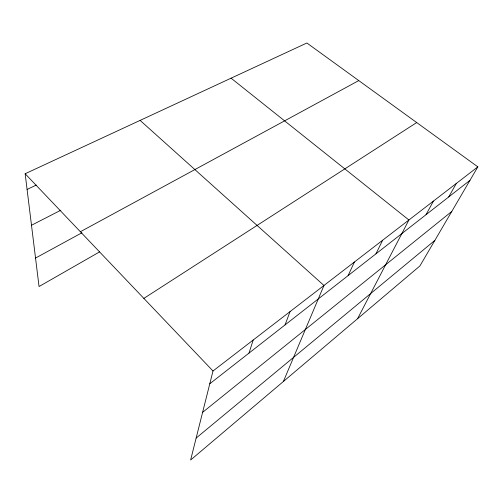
<?xml version="1.0" encoding="UTF-8"?>
<svg xmlns="http://www.w3.org/2000/svg" width="503" height="503" viewBox="0 0 503 503"><rect width="100%" height="100%" fill="white"/><g stroke="black" fill="none" stroke-linecap="round" stroke-linejoin="round"><path stroke-width="0.75" d="M477.85 166.858L212.995 371L190.631 460L419.936 265.924L477.85 166.858L306.887 43L25.15 173.742L39.045 286.54L99.594 251.884M248.998 353.1L253.191 340.022M285.038 324.919L290.049 311.609M283.371 381.507L323.963 285.471L140.111 120.399M348.151 275.575L354.395 262.013M375.936 253.858L382.632 240.245M357.564 318.713L408.914 219.993L231.084 78.179M426.035 214.687L433.435 201.093M448.701 196.962L456.359 183.419M196.145 438.063L434.869 240.384M202.602 412.359L451.801 211.417M209.795 383.751L469.972 180.332M143.852 298.392L416.704 122.556M35.537 258.058L81.932 232.788M80.379 231.745L358.771 80.587M31.5 225.269L60.819 210.216M27.087 189.461L36.229 185.085M25.15 173.742L212.995 371"/></g></svg>
